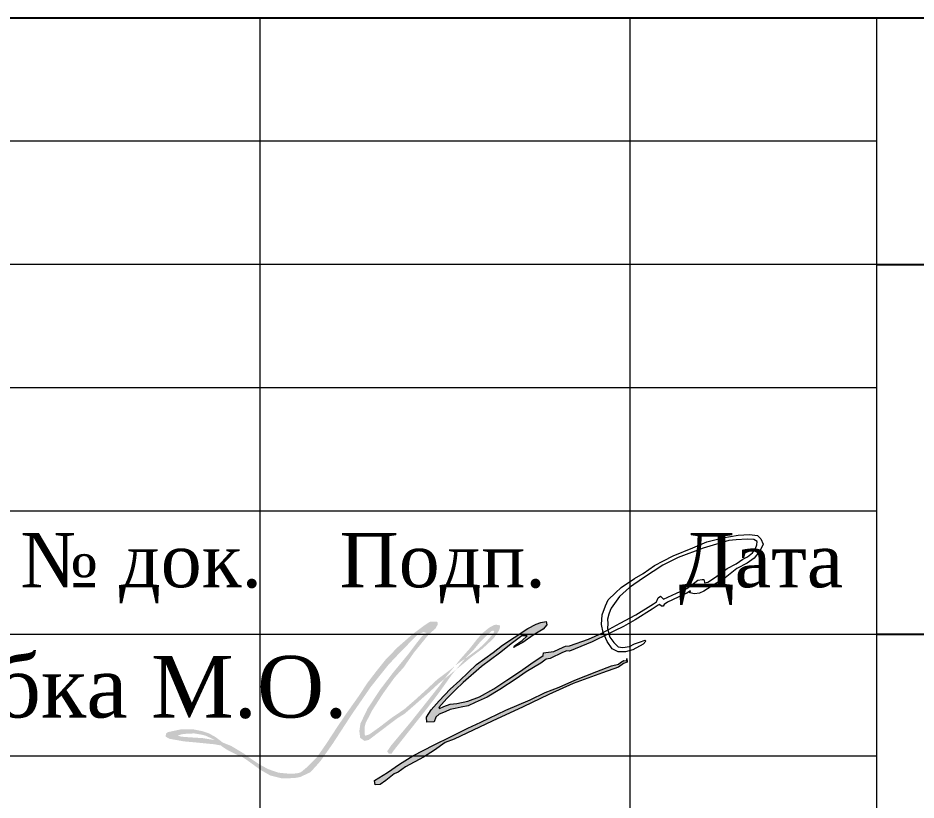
# Model space of a CAD drawing. Header units: millimetres. Extents: x 3380 to 11503, y -2610 to -1453.
# Drawn here: x 10278.37 to 10314.78, y -2580.11 to -2548.4 of the extents above; entities that cross this region are included whole.
import ezdxf

# ---------------------------------------------------------------- set-up
doc = ezdxf.new("R2010")
doc.units = ezdxf.units.MM
doc.linetypes.add('______A_', pattern=[0])
doc.layers.add('Format', color=10, linetype='Continuous', lineweight=50)
doc.layers.add('Text', color=7, linetype='Continuous')
doc.layers.add('КОНТУРА', color=7, linetype='Continuous')
doc.styles.get("Standard").update_dxf_attribs({"font": 'arial.ttf'})

msp = doc.modelspace()

# ---------------------------------------------------------------- hatches: boundary and pattern name
at = {"linetype": 'Continuous', "lineweight": 20}
h = msp.add_hatch(color=174, dxfattribs=at)
h.dxf.hatch_style = 1
h.paths.add_polyline_path([(10290.652, -2578.509), (10291.135, -2577.823), (10291.915, -2576.625), (10292.678, -2575.521), (10293.38, -2574.639), (10293.816, -2574.173), (10294.566, -2573.407), (10294.807, -2573.296), (10294.945, -2573.33), (10294.764, -2573.455), (10294.54, -2573.738), (10294.191, -2574.203), (10293.588, -2574.933), (10293.067, -2575.617), (10292.55, -2576.397), (10292.257, -2577.008), (10292.214, -2577.309), (10292.248, -2577.584), (10292.425, -2577.709), (10292.601, -2577.666), (10293.174, -2577.232), (10293.743, -2576.802), (10294.048, -2576.608), (10294.42, -2576.288), (10295.048, -2575.733), (10295.441, -2575.374), (10295.665, -2575.195), (10295.675, -2575.181), (10296.09, -2574.667), (10295.931, -2574.799), (10295.383, -2575.211), (10294.891, -2575.668), (10294.505, -2576.019), (10294.044, -2576.421), (10293.525, -2576.773), (10293.029, -2577.153), (10292.622, -2577.443), (10292.464, -2577.499), (10292.425, -2577.435), (10292.425, -2577.17), (10292.473, -2576.982), (10292.567, -2576.798), (10292.721, -2576.491), (10292.858, -2576.283), (10293.17, -2575.796), (10293.636, -2575.149), (10294.013, -2574.726), (10294.432, -2574.124), (10295.025, -2573.395), (10295.309, -2573.147), (10295.386, -2573), (10295.386, -2572.909), (10295.362, -2572.877), (10295.124, -2572.872), (10295.057, -2572.888), (10294.83, -2573.04), (10294.374, -2573.383), (10293.754, -2573.925), (10293.271, -2574.424), (10292.926, -2574.856), (10292.538, -2575.362), (10292.196, -2575.883), (10291.681, -2576.61), (10291.324, -2577.136), (10290.853, -2577.857), (10290.476, -2578.397), (10290.089, -2578.778), (10289.841, -2578.983), (10289.67, -2579.029), (10289.345, -2579.037), (10288.931, -2578.997), (10288.532, -2578.858), (10288.228, -2578.7), (10287.9, -2578.487), (10287.513, -2578.21), (10287.006, -2577.907), (10286.672, -2577.775), (10286.808, -2577.898), (10287.266, -2578.223), (10287.688, -2578.508), (10288.217, -2578.891), (10288.601, -2579.11), (10289.089, -2579.232), (10289.597, -2579.214), (10289.821, -2579.171), (10290.217, -2578.986), (10290.428, -2578.767)])
h = msp.add_hatch(color=174, dxfattribs=at)
h.dxf.hatch_style = 1
h.paths.add_polyline_path([(10298.418, -2573.736), (10298.808, -2573.45), (10299.017, -2573.454), (10298.817, -2573.632), (10298.505, -2573.853), (10298.472, -2573.917), (10298.554, -2573.87), (10298.837, -2573.714), (10299.259, -2573.427), (10299.668, -2573.175), (10299.821, -2573.001), (10299.79, -2572.87), (10299.568, -2572.914), (10299.377, -2572.97), (10299.046, -2573.153), (10298.497, -2573.518), (10298.021, -2573.83), (10297.633, -2574.13), (10296.967, -2574.617), (10296.292, -2575.255), (10295.891, -2575.611), (10295.456, -2576.081), (10295.12, -2576.455), (10294.937, -2576.742), (10294.95, -2576.951), (10295.242, -2576.933), (10295.316, -2576.742), (10295.451, -2576.629), (10295.699, -2576.529), (10295.895, -2576.442), (10296.1, -2576.39), (10296.348, -2576.338), (10296.631, -2576.29), (10296.91, -2576.151), (10297.398, -2575.938), (10297.913, -2575.631), (10298.566, -2575.192), (10298.984, -2574.914), (10299.573, -2574.555), (10299.787, -2574.39), (10299.948, -2574.372), (10300.444, -2574.12), (10300.627, -2574.051), (10300.732, -2574.077), (10301.648, -2573.695), (10302.16, -2573.442), (10302.106, -2573.313), (10302.047, -2573.346), (10301.509, -2573.58), (10300.737, -2573.853), (10300.568, -2573.87), (10300.476, -2573.913), (10300.105, -2574.08), (10299.771, -2574.119), (10299.685, -2574.132), (10299.663, -2574.249), (10299.572, -2574.314), (10299.264, -2574.517), (10298.747, -2574.881), (10298.199, -2575.243), (10297.666, -2575.594), (10297.083, -2575.929), (10296.615, -2576.093), (10296.172, -2576.193), (10295.899, -2576.215), (10295.642, -2576.314), (10295.46, -2576.397), (10295.439, -2576.349), (10295.768, -2575.989), (10296.111, -2575.638), (10296.42, -2575.342), (10297.162, -2574.696), (10297.897, -2574.152)])
h = msp.add_hatch(color=174, dxfattribs=at)
h.dxf.hatch_style = 1
h.paths.add_polyline_path([(10297.09, -2573.728), (10297.465, -2573.353), (10297.583, -2573.248), (10297.648, -2573.243), (10297.685, -2573.256), (10297.653, -2573.347), (10297.562, -2573.455), (10297.32, -2573.728), (10297.052, -2573.976), (10296.722, -2574.22), (10296.507, -2574.37), (10296.132, -2574.82), (10296.316, -2574.673), (10296.749, -2574.313), (10297.215, -2573.962), (10297.657, -2573.553), (10297.88, -2573.23), (10297.912, -2573.107), (10297.912, -2573.026), (10297.756, -2572.997), (10297.651, -2573.023), (10297.471, -2573.123), (10297.218, -2573.33), (10296.997, -2573.573), (10296.698, -2573.955), (10296.299, -2574.407), (10296.09, -2574.667), (10296.14, -2574.625), (10296.507, -2574.37), (10296.574, -2574.289), (10296.84, -2574.028)])
h = msp.add_hatch(color=174, dxfattribs=at)
h.dxf.hatch_style = 1
h.paths.add_polyline_path([(10292.859, -2579.496), (10292.828, -2579.317), (10293.362, -2578.99), (10293.847, -2578.649), (10294.389, -2578.313), (10295.252, -2577.874), (10295.904, -2577.546), (10296.608, -2577.188), (10297.146, -2576.944), (10298.158, -2576.464), (10299.146, -2576.045), (10299.754, -2575.752), (10300.314, -2575.525), (10300.95, -2575.251), (10301.842, -2574.902), (10302.441, -2574.666), (10302.716, -2574.6), (10302.799, -2574.526), (10302.874, -2574.495), (10302.939, -2574.456), (10303.053, -2574.465), (10303.062, -2574.373), (10303.075, -2574.517), (10302.926, -2574.57), (10302.721, -2574.723), (10302.069, -2574.945), (10300.878, -2575.388), (10299.895, -2575.825), (10298.854, -2576.327), (10297.597, -2576.915), (10296.06, -2577.638), (10295.689, -2577.778), (10295.256, -2578.079), (10294.814, -2578.367), (10294.091, -2578.766), (10293.794, -2578.976), (10293.624, -2579.041), (10293.287, -2579.312), (10293.059, -2579.482)])
h = msp.add_hatch(color=174, dxfattribs=at)
h.dxf.hatch_style = 1
h.paths.add_polyline_path([(10295.965, -2575.022), (10296.132, -2574.82), (10295.665, -2575.195), (10295.47, -2575.466), (10294.925, -2576.156), (10294.306, -2576.935), (10293.504, -2577.895), (10293.34, -2578.135), (10293.405, -2578.221), (10293.525, -2578.221), (10293.576, -2578.139), (10293.937, -2577.681), (10294.993, -2576.35), (10295.462, -2575.731)])
h = msp.add_hatch(color=174, dxfattribs=at)
h.dxf.hatch_style = 1
h.paths.add_polyline_path([(10295.965, -2575.022), (10296.132, -2574.82), (10295.665, -2575.195), (10295.47, -2575.466), (10294.925, -2576.156), (10294.306, -2576.935), (10293.504, -2577.895), (10293.34, -2578.135), (10293.405, -2578.221), (10293.525, -2578.221), (10293.576, -2578.139), (10293.937, -2577.681), (10294.993, -2576.35), (10295.462, -2575.731)])
h = msp.add_hatch(color=174, dxfattribs=at)
h.dxf.hatch_style = 1
h.paths.add_polyline_path([(10285.018, -2577.44), (10285.197, -2577.419), (10285.519, -2577.406), (10285.825, -2577.457), (10285.984, -2577.5), (10286.264, -2577.627), (10286.34, -2577.672), (10286.589, -2577.742), (10286.672, -2577.775), (10286.616, -2577.726), (10286.395, -2577.56), (10286.118, -2577.404), (10285.851, -2577.315), (10285.471, -2577.24), (10284.989, -2577.24), (10284.454, -2577.353), (10284.387, -2577.402), (10284.355, -2577.536), (10284.527, -2577.625), (10285.096, -2577.727), (10285.514, -2577.765), (10286.012, -2577.814), (10286.338, -2577.846), (10286.604, -2577.894), (10286.451, -2577.737), (10286.342, -2577.673), (10285.863, -2577.597), (10285.328, -2577.563), (10284.997, -2577.538), (10284.857, -2577.491), (10284.9, -2577.474)])
h = msp.add_hatch(color=174, dxfattribs=at)
h.dxf.hatch_style = 1
h.paths.add_polyline_path([(10286.808, -2577.898), (10286.672, -2577.775), (10286.589, -2577.742), (10286.345, -2577.674), (10286.342, -2577.673), (10286.451, -2577.737), (10286.637, -2577.928), (10286.858, -2578.072), (10287.291, -2578.293), (10287.457, -2578.352), (10287.266, -2578.223)])

# ---------------------------------------------------------------- linework, layer by layer
at = {"color": 7}
for p, q in [((10248.182, -2548.4), (10433.182, -2548.4)), ((10313.182, -2558.4), (10433.182, -2558.4)), ((10383.182, -2573.4), (10313.182, -2573.4))]:
    msp.add_line(p, q, dxfattribs=at)
at = {"color": 174, "linetype": '______A_', "lineweight": 20}
for points in [[(10298.472, -2573.917), (10298.505, -2573.853), (10298.817, -2573.632), (10299.017, -2573.454), (10298.808, -2573.45), (10298.418, -2573.736), (10297.897, -2574.152), (10297.162, -2574.696), (10296.42, -2575.342), (10296.111, -2575.638), (10295.768, -2575.989), (10295.439, -2576.349), (10295.46, -2576.397), (10295.642, -2576.314), (10295.899, -2576.215), (10296.172, -2576.193), (10296.615, -2576.093), (10297.083, -2575.929), (10297.666, -2575.594), (10298.199, -2575.243), (10298.747, -2574.881), (10299.264, -2574.517), (10299.572, -2574.314), (10299.663, -2574.249), (10299.685, -2574.132), (10299.771, -2574.119), (10300.105, -2574.08), (10300.476, -2573.913), (10300.568, -2573.87), (10300.737, -2573.853), (10301.509, -2573.58), (10302.047, -2573.346), (10302.786, -2572.932), (10303.429, -2572.594), (10304.141, -2572.155), (10304.263, -2572.072), (10304.332, -2571.912), (10304.423, -2571.847), (10304.541, -2571.964), (10305.07, -2571.713), (10305.495, -2571.531), (10305.699, -2571.388), (10305.942, -2571.188), (10306.11, -2571.162), (10306.18, -2571.16), (10306.202, -2571.273), (10306.207, -2571.303), (10306.338, -2571.271), (10306.647, -2571.073), (10307.128, -2570.724), (10307.492, -2570.526), (10307.758, -2570.337), (10307.954, -2570.25), (10308.147, -2570.091), (10308.275, -2569.904), (10308.334, -2569.763), (10308.34, -2569.63), (10308.207, -2569.543), (10307.933, -2569.535), (10307.49, -2569.557), (10307.192, -2569.581), (10306.147, -2569.896), (10305.139, -2570.279), (10304.518, -2570.582), (10303.738, -2571.102), (10303.16, -2571.488), (10302.765, -2571.859), (10302.43, -2572.323), (10302.382, -2572.42), (10302.326, -2572.572), (10302.274, -2572.772), (10302.282, -2572.945), (10302.269, -2573.149), (10302.369, -2573.505), (10302.534, -2573.721), (10302.704, -2573.891), (10302.891, -2573.922), (10303.161, -2573.879), (10303.365, -2573.775), (10303.647, -2573.675), (10303.79, -2573.623), (10303.829, -2573.671), (10303.725, -2573.792), (10303.304, -2574.018), (10303, -2574.096), (10302.705, -2574.092), (10302.461, -2573.974), (10302.257, -2573.675), (10302.105, -2573.311), (10302.027, -2572.986), (10302.062, -2572.592), (10302.188, -2572.232), (10302.305, -2571.993), (10302.596, -2571.707), (10302.826, -2571.495), (10303.375, -2571.124), (10303.718, -2570.924), (10304.182, -2570.603), (10304.543, -2570.412), (10304.942, -2570.208), (10305.739, -2569.884), (10306.308, -2569.641), (10306.955, -2569.481), (10307.567, -2569.368), (10308.032, -2569.342), (10308.358, -2569.385), (10308.493, -2569.52), (10308.584, -2569.728), (10308.462, -2569.993), (10308.223, -2570.305), (10307.932, -2570.502), (10307.519, -2570.715), (10307.046, -2571.097), (10306.625, -2571.348), (10306.181, -2571.645), (10306.003, -2571.724), (10305.803, -2571.741), (10305.608, -2571.706), (10305.634, -2571.628), (10305.495, -2571.715), (10305.143, -2571.888), (10304.709, -2572.079), (10304.57, -2572.175), (10304.526, -2572.253), (10304.461, -2572.253), (10304.387, -2572.179), (10304.335, -2572.201), (10304.092, -2572.374), (10303.403, -2572.802), (10302.923, -2573.066), (10302.555, -2573.253), (10302.319, -2573.364), (10301.648, -2573.695), (10300.732, -2574.077), (10300.627, -2574.051), (10300.444, -2574.12), (10299.948, -2574.372), (10299.787, -2574.39), (10299.573, -2574.555), (10298.984, -2574.914), (10298.566, -2575.192), (10297.913, -2575.631), (10297.398, -2575.938), (10296.91, -2576.151), (10296.631, -2576.29), (10296.348, -2576.338), (10296.1, -2576.39), (10295.895, -2576.442), (10295.699, -2576.529), (10295.451, -2576.629), (10295.316, -2576.742), (10295.242, -2576.933), (10294.95, -2576.951), (10294.937, -2576.742), (10295.12, -2576.455), (10295.456, -2576.081), (10295.891, -2575.611), (10296.292, -2575.255), (10296.967, -2574.617), (10297.633, -2574.13), (10298.021, -2573.83), (10298.497, -2573.518), (10299.046, -2573.153), (10299.377, -2572.97), (10299.568, -2572.914), (10299.79, -2572.87), (10299.821, -2573.001), (10299.668, -2573.175), (10299.259, -2573.427), (10298.837, -2573.714), (10298.554, -2573.87), (10298.472, -2573.917)], [(10292.859, -2579.496), (10292.828, -2579.317), (10293.362, -2578.99), (10293.847, -2578.649), (10294.389, -2578.313), (10295.252, -2577.874), (10295.904, -2577.546), (10296.608, -2577.188), (10297.146, -2576.944), (10298.158, -2576.464), (10299.146, -2576.045), (10299.754, -2575.752), (10300.314, -2575.525), (10300.95, -2575.251), (10301.842, -2574.902), (10302.441, -2574.666), (10302.716, -2574.6), (10302.799, -2574.526), (10302.874, -2574.495), (10302.939, -2574.456), (10303.053, -2574.465), (10303.062, -2574.373), (10303.075, -2574.517), (10302.926, -2574.57), (10302.721, -2574.723), (10302.069, -2574.945), (10300.878, -2575.388), (10299.895, -2575.825), (10298.854, -2576.327), (10297.597, -2576.915), (10296.06, -2577.638), (10295.689, -2577.778), (10295.256, -2578.079), (10294.814, -2578.367), (10294.091, -2578.766), (10293.794, -2578.976), (10293.624, -2579.041), (10293.287, -2579.312), (10293.059, -2579.482), (10292.859, -2579.496)]]:
    msp.add_lwpolyline(points, dxfattribs=at)
at = {"layer": 'Format', "color": 7, "lineweight": 5}
for p, q in [((10288.182, -2548.4), (10288.182, -2603.208)), ((10288.182, -2548.4), (10288.182, -2603.208)), ((10303.182, -2548.4), (10303.182, -2603.208)), ((10303.182, -2548.4), (10303.182, -2603.208)), ((10313.182, -2548.4), (10313.182, -2603.208)), ((10313.182, -2548.4), (10313.182, -2603.208)), ((10313.182, -2568.4), (10248.182, -2568.4)), ((10313.182, -2568.4), (10248.182, -2568.4)), ((10313.182, -2573.4), (10248.182, -2573.4))]:
    msp.add_line(p, q, dxfattribs=at)
at = {"layer": 'Text', "color": 7, "lineweight": 5}
for p, q in [((10313.182, -2553.4), (10248.182, -2553.4)), ((10313.182, -2558.4), (10248.182, -2558.4)), ((10313.182, -2563.4), (10248.182, -2563.4)), ((10313.182, -2563.4), (10248.182, -2563.4)), ((10313.182, -2578.323), (10248.182, -2578.323))]:
    msp.add_line(p, q, dxfattribs=at)

# ---------------------------------------------------------------- texts
at = {"layer": 'КОНТУРА', "color": 7, "linetype": 'Continuous', "lineweight": 15, "attachment_point": 1}
for s, width, heights, insert, char_height in [('\\pi0.49159;{\\fTimes New Roman|b0|i0|c204|p18;№ док.}', 10.30662, [2.652], (10277.98, -2569.28), 2.2), ('\\pi1.2109;{\\fTimes New Roman|b0|i0|c204|p18;Подп.}', 10.30662, [2.652], (10290.202, -2569.28), 2.2), ('\\pi1.9175;{\\fTimes New Roman|b0|i0|c204|p18;Дата}', 10.30662, [2.652], (10303.246, -2569.28), 2.2), ('\\pi21.023;{\\fTimes New Roman|b0|i0|c204|p18;Коробка М.О.}', 63.74398, [0], (10248.182, -2574.261), 2.5)]:
    msp.add_mtext_dynamic_manual_height_columns(s, width=width, gutter_width=1, heights=heights, dxfattribs=dict(at, insert=insert, char_height=char_height))

doc.saveas('drawing.dxf')
